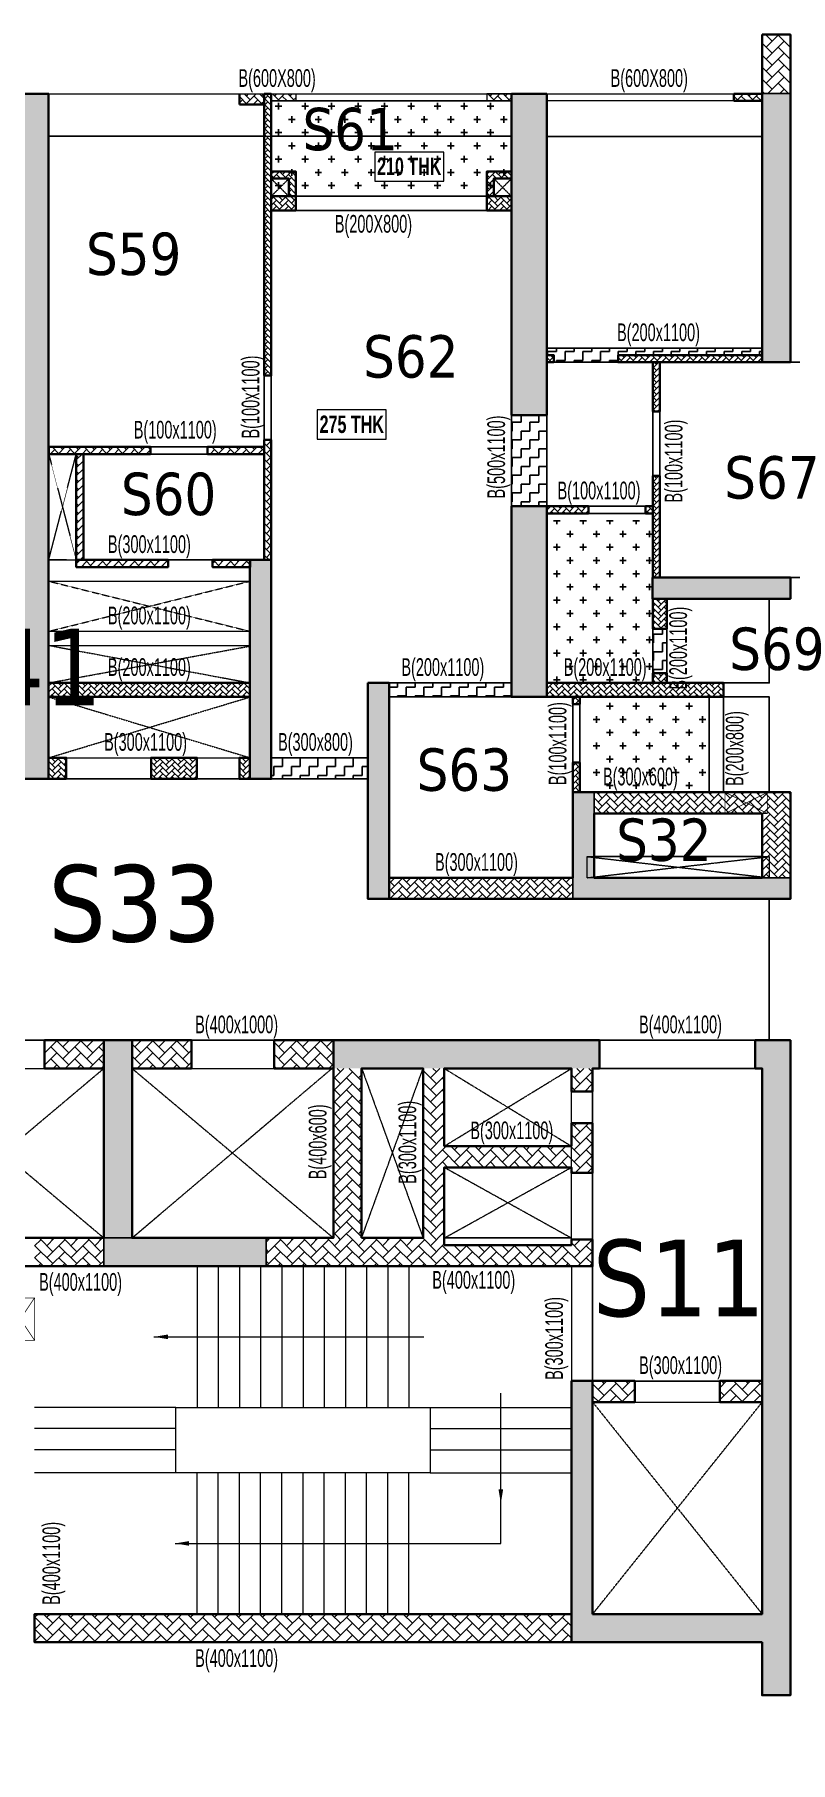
# Model space of a CAD drawing. Header units: millimetres. Extents: x 78 to 67056, y -44 to 25686.
# Drawn here: x 14939 to 25639, y 1220 to 25686 of the extents above; entities that cross this region are included whole.
import ezdxf

# ---------------------------------------------------------------- set-up
doc = ezdxf.new("R2010")
doc.units = ezdxf.units.MM
doc.linetypes.add('HIDDEN', pattern=[0.375, 0.25, -0.125])
for name, color, linetype, lineweight in [('A-ANNO-DIMS', 8, 'Continuous', 15), ('A-DETL-MISC', 35, 'Continuous', 15), ('A-FLOR-IDEN', 11, 'Continuous', 9), ('A-HIDD-ABVE', 8, 'HIDDEN', 20), ('S-BEAM', 7, 'Continuous', 18), ('S-BEAM-IDEN', 2, 'Continuous', 9), ('S-COL HATCH', 9, 'Continuous', 0), ('S-COLS', 5, 'Continuous', 35), ('S-WALL', 4, 'Continuous', 18)]:
    doc.layers.add(name, color=color, linetype=linetype, lineweight=lineweight)
for name, color, linetype in [('changes', 7, 'Continuous'), ('S-CUTOUT', 1, 'Continuous'), ('SUNK SLAB', 8, 'Continuous')]:
    doc.layers.add(name, color=color, linetype=linetype)
doc.styles.add('Dim.s & Anno.(Misc.)', font='ARIALN.TTF')
doc.styles.add('Swis721 LtCn BT', font='swisscl.ttf', dxfattribs={"width": 0.9, "height": 233.355162})
doc.styles.add('Swis721 LtCn BT_B', font='', dxfattribs={"width": 0.9, "height": 246.918336})
doc.styles.get('Swis721 LtCn BT_B').set_extended_font_data('Swis721 LtCn BT', bold=True)
doc.dimstyles.new('A-GFC-100', dxfattribs={"dimscale": 100, "dimtxt": 1.75, "dimasz": 1.5, "dimexe": 1.5, "dimexo": 0, "dimgap": 1, "dimtad": 1, "dimdsep": 46, "dimtxsty": 'Dim.s & Anno.(Misc.)', "dimblk": 'ARCHTICK', "dimcen": 0, "dimdle": 1.5, "dimclrd": 256, "dimclre": 8, "dimclrt": 6, "dimazin": 2, "dimtfac": 1, "dimtix": 1, "dimtmove": 2, "dimatfit": 3, "dimfxl": 1, "dimtolj": 1, "dimlwd": -1, "dimlwe": 9, "dimarcsym": 0})
pattern_1 = [(45, (-31795021.83, 20722934.52), (0, 113.13708499), [240, -80]), (135, (-31794965.26, 20722991.09), (9e-15, 113.13708499), [240, -80])]
pattern_2 = [(45, (-31090211.604, 20641732.886), (0, 84.85281374), [180, -60]), (135, (-31090169.18, 20641775.31), (7e-15, 84.85281374), [180, -60])]
pattern_3 = [(45, (-31083161.56, 20641832.9), (0, 84.85281374), [180, -60]), (135, (-31083119.13, 20641875.324), (7e-15, 84.85281374), [180, -60])]
pattern_4 = [(315, (21103954.563, 31375723.854), (84.85281374, -2e-14), [180, -60]), (45, (21103996.99, 31375681.43), (84.85281374, -2e-14), [180, -60])]
pattern_5 = [(45, (-31102401.53, 20629047.31), (0, 84.85281374), [180, -60]), (135, (-31102359.1, 20629089.737), (7e-15, 84.85281374), [180, -60])]
pattern_6 = [(315, (21103954.563, 31375723.836), (84.85281374, -2e-14), [180, -60]), (45, (21103996.99, 31375681.41), (84.85281374, -2e-14), [180, -60])]
pattern_7 = [(315, (-31090211.604, 20694843.886), (84.85281374, -1e-14), [180, -60]), (45, (-31090169.18, 20694801.46), (84.85281374, -2e-14), [180, -60])]
pattern_8 = [(45, (-31802317.5, 20729084.55), (0, 169.7056275), [360, -120]), (135, (-31802232.65, 20729169.4), (1e-14, 169.7056275), [360, -120])]
pattern_9 = [(45, (-31802317.5, 20729084.55), (0, 113.13708499), [240, -80]), (135, (-31802260.93, 20729141.12), (9e-15, 113.13708499), [240, -80])]
pattern_10 = [(45, (-15037.47, -17858.63), (0, 107.76307), [228.6, -76.2]), (135, (-14983.584, -17804.75), (7e-15, 107.76307), [228.6, -76.2])]
pattern_11 = [(45, (-15037.89, -17858.63), (0, 107.76307), [228.6, -76.2]), (135, (-14984.01, -17804.744), (7e-15, 107.76307), [228.6, -76.2])]
pattern_12 = [(45, (-31618808, 20746156.34), (0, 169.7056275), [360, -120]), (135, (-31618723.15, 20746241.2), (1e-14, 169.7056275), [360, -120])]
pattern_13 = [(0, (-31352091.21, 21118550.87), (187.5, 187.5), [93.75, -281.25]), (90, (-31352044.34, 21118504), (-187.5, 187.5), [93.75, -281.25])]

# ---------------------------------------------------------------- blocks, each defined once
blk = doc.blocks.new('A$Ca6b6972b')
at = {"layer": 'S-COL HATCH'}
h = blk.add_hatch(dxfattribs=at)
h.set_pattern_fill('AR-HBONE', color=256, scale=15)
h.set_pattern_definition(pattern_3)
edge = h.paths.add_edge_path()
edge.add_line((17829, 22526), (18179, 22526))
edge.add_line((18179, 22526), (18179, 22176))
edge.add_line((18179, 22176), (18079, 22176))
edge.add_line((18079, 22176), (18079, 22426))
edge.add_line((18079, 22426), (17829, 22426))
edge.add_line((17829, 22426), (17829, 22526))
h = blk.add_hatch(dxfattribs=at)
h.set_pattern_fill('AR-HBONE', color=256, scale=15)
h.set_pattern_definition(pattern_3)
edge = h.paths.add_edge_path()
edge.add_line((21229, 22526), (20879, 22526))
edge.add_line((20879, 22526), (20879, 22176))
edge.add_line((20879, 22176), (20979, 22176))
edge.add_line((20979, 22176), (20979, 22426))
edge.add_line((20979, 22426), (21229, 22426))
edge.add_line((21229, 22426), (21229, 22526))
h = blk.add_hatch(dxfattribs=at)
h.set_pattern_fill('AR-HBONE', color=256, scale=15)
h.set_pattern_definition(pattern_2)
edge = h.paths.add_edge_path()
edge.add_line((10779, 22426), (11129, 22426))
edge.add_line((11129, 22426), (11129, 22076))
edge.add_line((11129, 22076), (11029, 22076))
edge.add_line((11029, 22076), (11029, 22326))
edge.add_line((11029, 22326), (10779, 22326))
edge.add_line((10779, 22326), (10779, 22426))
h = blk.add_hatch(dxfattribs=at)
h.set_pattern_fill('AR-HBONE', color=256, scale=15)
h.set_pattern_definition(pattern_2)
edge = h.paths.add_edge_path()
edge.add_line((14179, 22426), (13829, 22426))
edge.add_line((13829, 22426), (13829, 22076))
edge.add_line((13829, 22076), (13929, 22076))
edge.add_line((13929, 22076), (13929, 22326))
edge.add_line((13929, 22326), (14179, 22326))
edge.add_line((14179, 22326), (14179, 22426))
h = blk.add_hatch(dxfattribs=at)
h.set_pattern_fill('AR-HBONE', color=256, scale=15)
h.set_pattern_definition([(45, (-31346340.994, 20824102.645), (0, 84.85281374), [180, -60]), (135, (-31346298.57, 20824145.07), (7e-15, 84.85281374), [180, -60])])
h.paths.add_polyline_path([(10779, 22076), (10779, 21876), (11129, 21876), (11129, 22076)])
h = blk.add_hatch(dxfattribs=at)
h.set_pattern_fill('AR-HBONE', color=256, scale=15)
h.set_pattern_definition([(45, (-31343291.04, 20824102.645), (0, 84.85281374), [180, -60]), (135, (-31343248.616, 20824145.07), (7e-15, 84.85281374), [180, -60])])
h.paths.add_polyline_path([(13829, 22076), (13829, 21876), (14179, 21876), (14179, 22076)])
h = blk.add_hatch(dxfattribs=at)
h.set_pattern_fill('AR-HBONE', color=256, scale=15)
h.set_pattern_definition([(45, (-31339290.95, 20824202.644), (0, 84.85281374), [180, -60]), (135, (-31339248.523, 20824245.07), (7e-15, 84.85281374), [180, -60])])
h.paths.add_polyline_path([(17829, 22176), (17829, 21976), (18179, 21976), (18179, 22176)])
h = blk.add_hatch(dxfattribs=at)
h.set_pattern_fill('AR-HBONE', color=256, scale=15)
h.set_pattern_definition([(45, (-31336241, 20824202.644), (0, 84.85281374), [180, -60]), (135, (-31336198.57, 20824245.07), (7e-15, 84.85281374), [180, -60])])
h.paths.add_polyline_path([(20879, 22176), (20879, 21976), (21229, 21976), (21229, 22176)])
h = blk.add_hatch(dxfattribs=at)
h.set_pattern_fill('AR-HBONE', color=256, scale=15)
h.set_pattern_definition(pattern_5)
edge = h.paths.add_edge_path()
edge.add_line((1989, 8976), (1639, 8976))
edge.add_line((1639, 8976), (1639, 9326))
edge.add_line((1639, 9326), (1739, 9326))
edge.add_line((1739, 9326), (1739, 9076))
edge.add_line((1739, 9076), (1989, 9076))
edge.add_line((1989, 9076), (1989, 8976))
h = blk.add_hatch(dxfattribs=at)
h.set_pattern_fill('AR-HBONE', color=256, scale=15, angle=-90)
h.set_pattern_definition(pattern_4)
h.paths.add_polyline_path([(1989, 8976), (2189, 8976), (2189, 9326), (1989, 9326)])
h = blk.add_hatch(dxfattribs=at)
h.set_pattern_fill('AR-HBONE', color=256, scale=15, angle=-90)
h.set_pattern_definition(pattern_6)
h.paths.add_polyline_path([(1989, 8976), (2189, 8976), (2189, 9326), (1989, 9326)])
h = blk.add_hatch(dxfattribs=at)
h.set_pattern_fill('AR-HBONE', color=256, scale=15)
h.set_pattern_definition(pattern_5)
edge = h.paths.add_edge_path()
edge.add_line((1989, 6376), (1639, 6376))
edge.add_line((1639, 6376), (1639, 6026))
edge.add_line((1639, 6026), (1739, 6026))
edge.add_line((1739, 6026), (1739, 6276))
edge.add_line((1739, 6276), (1989, 6276))
edge.add_line((1989, 6276), (1989, 6376))
h = blk.add_hatch(dxfattribs=at)
h.set_pattern_fill('AR-HBONE', color=256, scale=15, angle=-90)
h.set_pattern_definition(pattern_4)
h.paths.add_polyline_path([(1989, 6376), (2189, 6376), (2189, 6026), (1989, 6026)])
h = blk.add_hatch(dxfattribs=at)
h.set_pattern_fill('AR-HBONE', color=256, scale=15, angle=-90)
h.set_pattern_definition(pattern_6)
h.paths.add_polyline_path([(1989, 6026), (2189, 6026), (2189, 6376), (1989, 6376)])
h = blk.add_hatch(dxfattribs=at)
h.set_pattern_fill('AR-HBONE', color=256, scale=15, angle=-90)
h.set_pattern_definition([(315, (21106240.17, 31372203.845), (84.85281374, -2e-14), [180, -60]), (45, (21106282.595, 31372161.42), (84.85281374, -2e-14), [180, -60])])
h.paths.add_polyline_path([(4275, 5726), (4275, 5626), (4375, 5626), (4375, 5726)])
h = blk.add_hatch(dxfattribs=at)
h.set_pattern_fill('AR-HBONE', color=256, scale=15, angle=-90)
h.set_pattern_definition([(315, (21107940.21, 31376673.825), (84.85281374, -2e-14), [180, -60]), (45, (21107982.637, 31376631.4), (84.85281374, -2e-14), [180, -60])])
h.paths.add_polyline_path([(6175, 5726), (5875, 5726), (5875, 5626), (6175, 5626)])
h = blk.add_hatch(dxfattribs=at)
h.set_pattern_fill('AR-HBONE', color=256, scale=15, angle=-90)
h.set_pattern_definition([(315, (21106240.17, 31371193.857), (84.85281374, -2e-14), [180, -60]), (45, (21106282.595, 31371151.43), (84.85281374, -2e-14), [180, -60])])
h.paths.add_polyline_path([(4275, 4716), (4275, 2000), (4375, 2000), (4375, 4716)])
h = blk.add_hatch(dxfattribs=at)
h.set_pattern_fill('AR-HBONE', color=256, scale=15)
h.set_pattern_definition([(45, (-31362017.66, 21106363.37), (0, 84.85281374), [180, -60]), (135, (-31361975.23, 21106405.8), (7e-15, 84.85281374), [180, -60])])
h.paths.add_polyline_path([(4375, 4398), (4475, 4398), (4475, 4598), (4375, 4598)])
h = blk.add_hatch(dxfattribs=at)
h.set_pattern_fill('AR-HBONE', color=256, scale=15)
h.set_pattern_definition([(45, (-31361107.653, 21106363.37), (0, 84.85281374), [180, -60]), (135, (-31361065.227, 21106405.8), (7e-15, 84.85281374), [180, -60])])
h.paths.add_polyline_path([(5875, 4398), (5875, 4598), (5285, 4598), (5285, 4398)])
h = blk.add_hatch(dxfattribs=at)
h.set_pattern_fill('AR-HBONE', color=256, scale=15, angle=-90)
h.set_pattern_definition(pattern_7)
h.paths.add_polyline_path([(0, 2726), (200, 2726), (300, 2726), (300, 2626), (1675, 2626), (1675, 2466), (0, 2466)])
h = blk.add_hatch(dxfattribs=at)
h.set_pattern_fill('AR-HBONE', color=256, scale=15)
h.set_pattern_definition([(45, (-31100345.92, 20625022.12), (0, 84.85281374), [180, -60]), (135, (-31100303.495, 20625064.55), (7e-15, 84.85281374), [180, -60])])
h.paths.add_polyline_path([(4275, 2625), (3635, 2625), (3635, 2000), (3795, 2000), (3795, 2466), (4275, 2466)])
h = blk.add_hatch(dxfattribs=at)
h.set_pattern_fill('AR-HBONE', color=256, scale=15)
h.set_pattern_definition([(45, (-31362507.66, 21103765.56), (0, 84.85281374), [180, -60]), (135, (-31362465.23, 21103807.99), (7e-15, 84.85281374), [180, -60])])
h.paths.add_polyline_path([(4575, 1700), (4575, 2000), (3635, 2000), (3635, 1700)])
h = blk.add_hatch(dxfattribs=at)
h.set_pattern_fill('AR-HBONE', color=256, scale=15)
h.set_pattern_definition([(45, (-31361107.653, 21103765.56), (0, 84.85281374), [180, -60]), (135, (-31361065.227, 21103807.99), (7e-15, 84.85281374), [180, -60])])
h.paths.add_polyline_path([(5875, 1700), (5875, 2000), (5205, 2000), (5205, 1700)])
h = blk.add_hatch(dxfattribs=at)
h.set_pattern_fill('AR-HBONE', color=256, scale=15, angle=-90)
h.set_pattern_definition(pattern_7)
edge = h.paths.add_edge_path()
edge.add_line((1875, 1700), (1875, 200))
edge.add_line((1875, 200), (3545, 200))
edge.add_line((3545, 200), (3545, 0))
edge.add_line((3545, 0), (1675, 0))
edge.add_line((1675, 0), (1675, 1700))
edge.add_line((1675, 1700), (1875, 1700))
h = blk.add_hatch(dxfattribs=at)
h.set_pattern_fill('AR-HBONE', color=256, scale=15, angle=-90)
h.set_pattern_definition(pattern_7)
h.paths.add_polyline_path([(4275, 200), (4175, 200), (4175, 0), (4475, 0), (4475, 1700), (4275, 1700)])
h = blk.add_hatch(dxfattribs=at)
h.set_pattern_fill('AR-HBONE', color=256, scale=15, angle=-90)
h.set_pattern_definition([(315, (21107940.21, 31371048.637), (84.85281374, -2e-14), [180, -60]), (45, (21107982.637, 31371006.21), (84.85281374, -2e-14), [180, -60])])
h.paths.add_polyline_path([(5875, 0), (6175, 0), (6175, 1700), (5875, 1700)])
at = {"layer": 'S-COLS'}
for points in [[(17829, 22526), (18179, 22526), (18179, 22176), (18079, 22176), (18079, 22426), (17829, 22426), (17829, 22526)], [(21229, 22526), (20879, 22526), (20879, 22176), (20979, 22176), (20979, 22426), (21229, 22426), (21229, 22526)], [(10779, 22426), (11129, 22426), (11129, 22076), (11029, 22076), (11029, 22326), (10779, 22326), (10779, 22426)], [(14179, 22426), (13829, 22426), (13829, 22076), (13929, 22076), (13929, 22326), (14179, 22326), (14179, 22426)], [(1875, 1700), (1875, 200), (3545, 200), (3545, 0), (1675, 0), (1675, 1700), (1875, 1700)]]:
    blk.add_lwpolyline(points, dxfattribs=at)
at = {"layer": 'S-COLS', "elevation": 0}
for points in [[(10779, 22076), (11129, 22076), (11129, 21876), (10779, 21876)], [(13829, 22076), (14179, 22076), (14179, 21876), (13829, 21876)], [(2189, 9326), (2189, 8976), (1989, 8976), (1989, 9326)], [(2189, 6026), (2189, 6376), (1989, 6376), (1989, 6026)], [(4375, 5726), (4375, 5626), (4275, 5626), (4275, 5726)], [(6175, 5626), (6175, 5726), (5875, 5726), (5875, 5626)], [(4375, 4716), (4375, 2000), (4275, 2000), (4275, 4716)], [(4375, 4598), (4475, 4598), (4475, 4398), (4375, 4398)], [(5285, 4598), (5875, 4598), (5875, 4398), (5285, 4398)], [(0, 2726), (200, 2726), (300, 2726), (300, 2626), (1675, 2626), (1675, 2466), (0, 2466)], [(3635, 2000), (4575, 2000), (4575, 1700), (3635, 1700)], [(5205, 2000), (5875, 2000), (5875, 1700), (5205, 1700)], [(4275, 200), (4175, 200), (4175, 0), (4475, 0), (4475, 1700), (4275, 1700)], [(6175, 0), (6175, 1700), (5875, 1700), (5875, 0)]]:
    blk.add_lwpolyline(points, close=True, dxfattribs=at)
at = {"layer": 'S-COLS'}
for points in [[(17829, 22176), (18179, 22176), (18179, 21976), (17829, 21976)], [(20879, 22176), (21229, 22176), (21229, 21976), (20879, 21976)]]:
    blk.add_lwpolyline(points, close=True, dxfattribs=at)
at = {"layer": 'S-COLS', "elevation": 0}
for points in [[(1989, 8976), (1639, 8976), (1639, 9326), (1739, 9326), (1739, 9076), (1989, 9076), (1989, 8976)], [(1989, 6376), (1639, 6376), (1639, 6026), (1739, 6026), (1739, 6276), (1989, 6276), (1989, 6376)], [(4275, 2625), (3635, 2625), (3635, 2000), (3795, 2000), (3795, 2466), (4275, 2466), (4275, 2625)]]:
    blk.add_lwpolyline(points, dxfattribs=at)
blk = doc.blocks.new('A$C9134d95b')
at = {"layer": 'S-COL HATCH'}
h = blk.add_hatch(dxfattribs=at)
h.set_pattern_fill('AR-HBONE', color=256, scale=15)
h.set_pattern_definition([(45, (-31354688.235, 21105015.145), (0, 84.85281374), [180, -60]), (135, (-31354645.81, 21105057.57), (7e-15, 84.85281374), [180, -60])])
h.paths.add_polyline_path([(15600, 10050), (15500, 10050), (15500, 6060), (15600, 6060)])
h = blk.add_hatch(dxfattribs=at)
h.set_pattern_fill('AR-HBONE', color=256, scale=15)
h.set_pattern_definition([(45, (-31349887.82, 21106315.34), (0, 84.85281374), [180, -60]), (135, (-31349845.396, 21106357.77), (7e-15, 84.85281374), [180, -60])])
h.paths.add_polyline_path([(19600, 6250), (19600, 6350), (19500, 6350), (19500, 6250)])
h = blk.add_hatch(dxfattribs=at)
h.set_pattern_fill('AR-HBONE', color=256, scale=15)
h.set_pattern_definition([(45, (-31355720.326, 20722934.52), (0, 84.85281374), [180, -60]), (135, (-31355677.9, 20722976.945), (7e-15, 84.85281374), [180, -60])])
h.paths.add_polyline_path([(20090, 4210), (19500, 4210), (19500, 4110), (20090, 4110)])
h.paths.add_polyline_path([(21100, 4640), (21000, 4640), (21000, 3200), (21100, 3200)])
h.paths.add_polyline_path([(21000, 4210), (20900, 4210), (20900, 4110), (21000, 4110)])
h.paths.add_polyline_path([(21100, 6250), (21000, 6250), (21000, 5550), (21100, 5550)])
h = blk.add_hatch(dxfattribs=at)
h.set_pattern_fill('AR-HBONE', color=256, scale=15)
h.set_pattern_definition([(45, (-31348877.827, 21106315.34), (0, 84.85281374), [180, -60]), (135, (-31348835.4, 21106357.77), (7e-15, 84.85281374), [180, -60])])
h.paths.add_polyline_path([(22550, 6250), (22550, 6350), (20510, 6350), (20510, 6250)])
h = blk.add_hatch(dxfattribs=at)
h.set_pattern_fill('AR-HBONE', color=256, scale=20)
h.set_pattern_definition(pattern_1)
h.paths.add_polyline_path([(15600, 5150), (15500, 5150), (15500, 3450), (15600, 3450)])
h = blk.add_hatch(dxfattribs=at)
h.set_pattern_fill('AR-HBONE', color=256, scale=20)
h.set_pattern_definition(pattern_1)
h.paths.add_polyline_path([(12450, 5050), (12450, 4950), (13890, 4950), (13890, 5050)])
h = blk.add_hatch(dxfattribs=at)
h.set_pattern_fill('AR-HBONE', color=256, scale=20)
h.set_pattern_definition(pattern_1)
h.paths.add_polyline_path([(12840, 3450), (12940, 3450), (12940, 4950), (12840, 4950)])
h = blk.add_hatch(dxfattribs=at)
h.set_pattern_fill('AR-HBONE', color=256, scale=20)
h.set_pattern_definition(pattern_1)
h.paths.add_polyline_path([(15500, 5050), (14700, 5050), (14700, 4950), (15500, 4950)])
h = blk.add_hatch(dxfattribs=at)
h.set_pattern_fill('AR-HBONE', color=256, scale=20)
h.set_pattern_definition(pattern_1)
h.paths.add_polyline_path([(12840, 3450), (12840, 3350), (14140, 3350), (14140, 3450)])
h = blk.add_hatch(dxfattribs=at)
h.set_pattern_fill('AR-HBONE', color=256, scale=20)
h.set_pattern_definition(pattern_1)
h.paths.add_polyline_path([(15300, 3450), (14770, 3450), (14770, 3350), (15300, 3350)])
h = blk.add_hatch(dxfattribs=at)
h.set_pattern_fill('AR-HBONE', color=256, scale=15)
h.set_pattern_definition([(45, (-31092440.94, 20628157.467), (0, 84.85281374), [180, -60]), (135, (-31092398.51, 20628199.893), (7e-15, 84.85281374), [180, -60])])
h.paths.add_polyline_path([(21000, 1710), (21200, 1710), (21200, 1845), (21000, 1845)])
h.paths.add_polyline_path([(21000, 2475), (21200, 2475), (21200, 2900), (21000, 2900)])
h = blk.add_hatch(dxfattribs=at)
h.set_pattern_fill('AR-HBONE', color=256, scale=15)
h.set_pattern_definition([(45, (-31350990.33, 20943799.52), (0, 84.85281374), [180, -60]), (135, (-31350947.905, 20943841.946), (7e-15, 84.85281374), [180, -60])])
h.paths.add_polyline_path([(19500, 1710), (19500, 1510), (22000, 1510), (22000, 1710)])
h = blk.add_hatch(dxfattribs=at)
h.set_pattern_fill('AR-HBONE', color=256, scale=15)
h.set_pattern_definition([(45, (-31355720.34, 20769172.47), (0, 84.85281374), [180, -60]), (135, (-31355677.91, 20769214.9), (7e-15, 84.85281374), [180, -60])])
h.paths.add_polyline_path([(19970, 580), (19870, 580), (19870, 160), (19970, 160)])
h.paths.add_polyline_path([(19970, 1510), (19870, 1510), (19870, 1410), (19970, 1410)])
at = {"layer": 'S-COLS', "elevation": 0}
for points in [[(15500, 10050), (15600, 10050), (15600, 6060), (15500, 6060)], [(19500, 6350), (19600, 6350), (19600, 6250), (19500, 6250)], [(20510, 6350), (22550, 6350), (22550, 6250), (20510, 6250)], [(21000, 5550), (21100, 5550), (21100, 6250), (21000, 6250)], [(15500, 5150), (15600, 5150), (15600, 3450), (15500, 3450)], [(12450, 5050), (13890, 5050), (13890, 4950), (12450, 4950)], [(14700, 5050), (15500, 5050), (15500, 4950), (14700, 4950)], [(21000, 4640), (21100, 4640), (21100, 3200), (21000, 3200)], [(19500, 4110), (20090, 4110), (20090, 4210), (19500, 4210)], [(20900, 4110), (21000, 4110), (21000, 4210), (20900, 4210)], [(15300, 3350), (14770, 3350), (14770, 3450), (15300, 3450)], [(21000, 2475), (21200, 2475), (21200, 2900), (21000, 2900)], [(21000, 1710), (21200, 1710), (21200, 1845), (21000, 1845)], [(22000, 1510), (19500, 1510), (19500, 1710), (22000, 1710)], [(19870, 1410), (19970, 1410), (19970, 1510), (19870, 1510)], [(19870, 160), (19970, 160), (19970, 580), (19870, 580)]]:
    blk.add_lwpolyline(points, close=True, dxfattribs=at)
at = {"layer": 'S-COLS', "color": 5, "elevation": 0}
for points in [[(12840, 3450), (12940, 3450), (12940, 4950), (12840, 4950)], [(14140, 3450), (12840, 3450), (12840, 3350), (14140, 3350)]]:
    blk.add_lwpolyline(points, close=True, dxfattribs=at)
at = {"layer": 'changes'}
blk.add_blockref('A$Ca6b6972b', (-2229, -13576, 0), dxfattribs=at)
blk = doc.blocks.new('A$Cbe320e20')
at = {"layer": 'S-COL HATCH'}
h = blk.add_hatch(dxfattribs=at)
h.set_pattern_fill('AR-HBONE', color=256, scale=30)
h.set_pattern_definition(pattern_8)
h.paths.add_polyline_path([(15654, 17040), (15254, 17040), (15254, 16206), (15254, 16206), (15654, 16206)])
at = {"layer": 'S-COL HATCH', "transparency": 33554687}
h = blk.add_hatch(color=256, dxfattribs=at)
h.dxf.hatch_style = 1
h.paths.add_polyline_path([(4654, 6500), (5154, 6500), (5154, 16200), (4654, 16200)])
h = blk.add_hatch(color=256, dxfattribs=at)
h.dxf.hatch_style = 1
h.paths.add_polyline_path([(11704, 11650), (12204, 11650), (12204, 16200), (11704, 16200)])
h = blk.add_hatch(color=256, dxfattribs=at)
h.dxf.hatch_style = 1
h.paths.add_polyline_path([(15254, 16206), (15654, 16206), (15654, 12400), (15254, 12400)])
h = blk.add_hatch(color=256, dxfattribs=at)
h.dxf.hatch_style = 1
h.paths.add_polyline_path([(12204, 10360), (11704, 10360), (11704, 7660), (12204, 7660)])
h = blk.add_hatch(color=256, dxfattribs=at)
h.dxf.hatch_style = 1
h.paths.add_polyline_path([(8304, 6500), (8304, 9600), (8004, 9600), (8004, 6500)])
h = blk.add_hatch(color=256, dxfattribs=at)
h.dxf.hatch_style = 1
h.paths.add_polyline_path([(15654, 9350), (13704, 9350), (13704, 9050), (15654, 9050)])
at = {"layer": 'S-COL HATCH'}
h = blk.add_hatch(dxfattribs=at)
h.set_pattern_fill('AR-HBONE', color=256, scale=15)
h.set_pattern_definition([(45, (-31365336.03, 20949949.553), (0, 84.85281374), [180, -60]), (135, (-31365293.6, 20949991.98), (7e-15, 84.85281374), [180, -60])])
h.paths.add_polyline_path([(5154, 7860), (5154, 7660), (8004, 7660), (8004, 7860)])
at = {"layer": 'S-COL HATCH', "transparency": 33554687}
h = blk.add_hatch(color=256, dxfattribs=at)
h.dxf.hatch_style = 1
h.paths.add_polyline_path([(9974, 7860), (9674, 7860), (9674, 4800), (9974, 4800), (9974, 5100)])
at = {"layer": 'S-COL HATCH'}
h = blk.add_hatch(dxfattribs=at)
h.set_pattern_fill('AR-HBONE', color=256, scale=15)
h.set_pattern_definition([(45, (-31367286.02, 20948789.55), (0, 84.85281374), [180, -60]), (135, (-31367243.596, 20948831.98), (7e-15, 84.85281374), [180, -60])])
h.paths.add_polyline_path([(5154, 6800), (5154, 6500), (5404, 6500), (5404, 6800)])
h = blk.add_hatch(dxfattribs=at)
h.set_pattern_fill('AR-HBONE', color=256, scale=15)
h.set_pattern_definition([(45, (-31365336.03, 20948789.553), (0, 84.85281374), [180, -60]), (135, (-31365293.6, 20948831.98), (7e-15, 84.85281374), [180, -60])])
h.paths.add_polyline_path([(6604, 6800), (6604, 6500), (7254, 6500), (7254, 6800)])
h = blk.add_hatch(dxfattribs=at)
h.set_pattern_fill('AR-HBONE', color=256, scale=15)
h.set_pattern_definition([(45, (-31364586.025, 20948789.55), (0, 84.85281374), [180, -60]), (135, (-31364543.6, 20948831.98), (7e-15, 84.85281374), [180, -60])])
h.paths.add_polyline_path([(7854, 6800), (7854, 6500), (8004, 6500), (8004, 6800)])
at = {"layer": 'S-COL HATCH', "transparency": 33554687}
h = blk.add_hatch(color=256, dxfattribs=at)
h.dxf.hatch_style = 1
h.paths.add_polyline_path([(12574, 6310), (12874, 6310), (12874, 5100), (15654, 5100), (15654, 4800), (12574, 4800)])
at = {"layer": 'S-COL HATCH'}
h = blk.add_hatch(dxfattribs=at)
h.set_pattern_fill('AR-HBONE', color=256, scale=20)
h.set_pattern_definition(pattern_9)
h.paths.add_polyline_path([(15254, 6010), (15254, 5100), (15254, 5100), (15254, 5100), (15654, 5100), (15654, 6310), (12874, 6310), (12874, 6010), (12874, 6010)])
h = blk.add_hatch(dxfattribs=at)
h.set_pattern_fill('AR-HBONE', color=256, scale=20)
h.set_pattern_definition(pattern_9)
h.paths.add_polyline_path([(12574, 5100), (9974, 5100), (9974, 4800), (12574, 4800)])
h = blk.add_hatch(dxfattribs=at)
h.set_pattern_fill('AR-HBONE', color=256, scale=30)
h.set_pattern_definition(pattern_12)
h.paths.add_polyline_path([(5935, 2400), (5935, 2800), (5095, 2800), (5095, 2400)])
at = {"layer": 'S-COL HATCH', "transparency": 33554687}
h = blk.add_hatch(color=256, dxfattribs=at)
h.dxf.hatch_style = 1
h.paths.add_polyline_path([(5934, 2800), (6334, 2800), (6334, 0), (5934, 0)])
at = {"layer": 'S-COL HATCH'}
h = blk.add_hatch(dxfattribs=at)
h.set_pattern_fill('AR-HBONE', color=256, scale=30)
h.set_pattern_definition(pattern_12)
h.paths.add_polyline_path([(7175, 2400), (7175, 2800), (6335, 2800), (6335, 2400)])
h = blk.add_hatch(dxfattribs=at)
h.set_pattern_fill('AR-HBONE', color=256, scale=30)
h.set_pattern_definition(pattern_12)
h.paths.add_polyline_path([(9185, 2400), (9185, 2800), (8345, 2800), (8345, 2400), (8675, 2400)])
at = {"layer": 'S-COL HATCH', "transparency": 33554687}
h = blk.add_hatch(color=256, dxfattribs=at)
h.dxf.hatch_style = 1
h.paths.add_polyline_path([(9184, 2800), (12954, 2800), (12954, 2400), (9184, 2400)])
h = blk.add_hatch(color=256, dxfattribs=at)
h.dxf.hatch_style = 1
h.paths.add_polyline_path([(12854, -2025), (12554, -2025), (12554, -5325), (12554, -5725), (15254, -5725), (15254, -6475), (15654, -6475), (15654, -5325), (15654, -5325), (15654, 2800), (15154, 2800), (15154, 2400), (15254, 2400), (15254, -5325), (15254, -5325), (12854, -5325), (12854, -5325)])
at = {"layer": 'S-COL HATCH'}
h = blk.add_hatch(dxfattribs=at)
h.set_pattern_fill('AR-HBONE', color=256, scale=30)
h.set_pattern_definition(pattern_8)
h.paths.add_polyline_path([(10454, 2400), (10754, 2400), (10754, 1300), (12554, 1300), (12554, 1625), (12854, 1625), (12854, 922), (12554, 922), (12554, 1000), (10754, 1000), (10754, -100), (12554, -100), (12554, -23), (12854, -23), (12854, -400), (8234, -400), (8234, 0), (10454, 0)])
h = blk.add_hatch(dxfattribs=at)
h.set_pattern_fill('AR-HBONE', color=256, scale=30)
h.set_pattern_definition(pattern_8)
h.paths.add_polyline_path([(9184, 0), (9584, 0), (9584, 2400), (9184, 2400)])
h = blk.add_hatch(dxfattribs=at)
h.set_pattern_fill('AR-HBONE', color=256, scale=30)
h.set_pattern_definition(pattern_8)
h.paths.add_polyline_path([(12554, 2400), (12854, 2400), (12854, 2075), (12554, 2075)])
h = blk.add_hatch(dxfattribs=at)
h.set_pattern_fill('AR-HBONE', color=256, scale=30)
h.set_pattern_definition(pattern_8)
h.paths.add_polyline_path([(5934, 0), (4954, 0), (4954, -400), (5934, -400)])
at = {"layer": 'S-COL HATCH', "transparency": 33554687}
h = blk.add_hatch(color=256, dxfattribs=at)
h.dxf.hatch_style = 1
h.paths.add_polyline_path([(5934, 0), (8234, 0), (8234, -400), (5934, -400)])
at = {"layer": 'S-COL HATCH'}
h = blk.add_hatch(dxfattribs=at)
h.set_pattern_fill('AR-HBONE', color=256, scale=30)
h.set_pattern_definition([(45, (-31802317.5, 20677155.55), (0, 169.7056275), [360, -120]), (135, (-31802232.65, 20677240.4), (1e-14, 169.7056275), [360, -120])])
h.paths.add_polyline_path([(13454, -2025), (12854, -2025), (12854, -2325), (13454, -2325)])
h.paths.add_polyline_path([(15254, -2025), (14654, -2025), (14654, -2325), (15254, -2325)])
h = blk.add_hatch(dxfattribs=at)
h.set_pattern_fill('AR-HBONE', color=256, scale=30)
h.set_pattern_definition(pattern_8)
h.paths.add_polyline_path([(4954, -5325), (12554, -5325), (12554, -5725), (4954, -5725)])
at = {"layer": 'S-WALL'}
h = blk.add_hatch(dxfattribs=at)
h.set_pattern_fill('FP_1', color=1, style=0, pattern_type=2)
h.set_pattern_definition(pattern_11)
h.paths.add_polyline_path([(8205, 16050), (8205, 16200), (7855, 16200), (7855, 16050)])
h = blk.add_hatch(dxfattribs=at)
h.set_pattern_fill('FP_1', color=1, style=0, pattern_type=2)
h.set_pattern_definition(pattern_11)
h.paths.add_polyline_path([(8205, 16050), (8205, 16200), (7855, 16200), (7855, 16050)])
h = blk.add_hatch(dxfattribs=at)
h.set_pattern_fill('FP_1', color=1, style=0, pattern_type=2)
h.set_pattern_definition([(45, (-18086.774, -17858.63), (0, 107.76307), [228.6, -76.2]), (135, (-18032.89, -17804.745), (7e-15, 107.76307), [228.6, -76.2])])
h.paths.add_polyline_path([(8656, 16100), (8656, 16200), (8306, 16200), (8306, 16100)])
h = blk.add_hatch(dxfattribs=at)
h.set_pattern_fill('FP_1', color=1, style=0, pattern_type=2)
h.set_pattern_definition(pattern_10)
h.paths.add_polyline_path([(11705, 16100), (11705, 16200), (11355, 16200), (11355, 16100)])
h = blk.add_hatch(dxfattribs=at)
h.set_pattern_fill('FP_1', color=1, style=0, pattern_type=2)
h.set_pattern_definition(pattern_10)
h.paths.add_polyline_path([(11705, 16100), (11705, 16200), (11355, 16200), (11355, 16100)])
h = blk.add_hatch(dxfattribs=at)
h.set_pattern_fill('FP_1', color=1, style=0, pattern_type=2)
h.set_pattern_definition(pattern_10)
h.paths.add_polyline_path([(15255, 16100), (15255, 16200), (14855, 16200), (14855, 16100)])
h = blk.add_hatch(dxfattribs=at)
h.set_pattern_fill('FP_1', color=1, style=0, pattern_type=2)
h.set_pattern_definition(pattern_10)
h.paths.add_polyline_path([(15255, 16100), (15255, 16200), (14855, 16200), (14855, 16100)])
at = {"layer": 'changes'}
for p, q in [((15254, 16206), (15654, 16206)), ((15654, 5100), (15654, 4800))]:
    blk.add_line(p, q, dxfattribs=at)
for points in [[(12574, 6310), (12874, 6310), (12874, 5100), (15654, 5100), (15654, 4800), (12574, 4800)], [(5934, 0), (8234, 0), (8234, -400), (5934, -400)]]:
    blk.add_lwpolyline(points, close=True, dxfattribs=at)
at = {"layer": 'S-COL HATCH'}
blk.add_line((12874, 6010), (12874, 6310), dxfattribs=at)
at = {"layer": 'S-COLS'}
for p, q in [((9974, 5100), (9974, 4800)), ((5095, 2800), (5095, 2400)), ((5095, 2800), (7175, 2800)), ((7175, 2400), (7175, 2800)), ((8345, 2800), (8345, 2400)), ((8345, 2800), (9184, 2800)), ((5095, 2400), (5934, 2400)), ((6334, 2400), (7175, 2400)), ((8345, 2400), (9184, 2400)), ((12554, -2025), (12554, -5325)), ((12854, -2025), (12854, -5325)), ((12554, -5325), (12554, -5725))]:
    blk.add_line(p, q, dxfattribs=at)
for points in [[(15254, 17040), (15654, 17040), (15654, 12400), (15254, 12400)], [(11704, 11650), (12204, 11650), (12204, 16200), (11704, 16200)], [(11704, 10360), (11704, 7660), (12204, 7660), (12204, 10360)], [(15654, 9350), (13704, 9350), (13704, 9050), (15654, 9050)], [(9674, 7860), (9674, 4800), (15654, 4800), (15654, 6310), (12574, 6310), (12574, 5100), (9974, 5100), (9974, 7860), (9674, 7860)], [(15254, 6010), (12874, 6010), (12874, 5100), (15254, 5100)], [(9584, 0), (10454, 0), (10454, 2400), (9584, 2400)]]:
    blk.add_lwpolyline(points, close=True, dxfattribs=at)
at = {"layer": 'S-COLS', "elevation": 0}
for points in [[(4654, 6500), (5154, 6500), (5154, 16200), (4654, 16200)], [(8004, 9600), (8304, 9600), (8304, 6500), (8004, 6500)], [(8004, 7660), (5154, 7660), (5154, 7860), (8004, 7860)], [(5404, 6500), (5154, 6500), (5154, 6800), (5404, 6800)], [(7254, 6500), (6604, 6500), (6604, 6800), (7254, 6800)], [(8004, 6500), (7854, 6500), (7854, 6800), (8004, 6800)]]:
    blk.add_lwpolyline(points, close=True, dxfattribs=at)
at = {"layer": 'S-COLS'}
for points in [[(9184, 2800), (12954, 2800), (12954, 2400), (12854, 2400), (12854, 2075), (12554, 2075), (12554, 2400), (11654, 2400), (10754, 2400), (10754, 1300), (12554, 1300), (12554, 1625), (12854, 1625), (12854, 922), (12554, 922), (12554, 1000), (10754, 1000), (10754, -100), (11654, -100), (12554, -100), (12554, -23), (12854, -23), (12854, -400), (10754, -400), (10754, -400), (-400, -400)], [(3084, 2800), (3084, 0), (5934, 0), (5934, 2800)], [(5934, 2800), (6334, 2800)], [(6334, 2800), (6334, 0), (9184, 0), (9184, 2800)], [(15654, -5325), (15654, 2800), (15154, 2800), (15154, 2400), (15254, 2400), (15254, -5325), (12854, -5325)], [(12854, -2325), (13454, -2325), (13454, -2025), (12554, -2025)], [(15254, -2325), (14654, -2325), (14654, -2025), (15254, -2025)], [(12554, -5325), (4954, -5325), (4954, -5725), (15254, -5725)], [(15254, -5725), (15254, -6475), (15654, -6475), (15654, -5325)]]:
    blk.add_lwpolyline(points, dxfattribs=at)
at = {"layer": 'S-CUTOUT', "const_width": 10}
blk.add_lwpolyline([(14729, 6310), (15329, 6310), (15329, 6010), (14729, 6010)], close=True, dxfattribs=at)
for points in [[(14729, 6310), (15329, 6010)], [(15329, 6310), (14729, 6010)]]:
    blk.add_lwpolyline(points, dxfattribs=at)
at = {"layer": 'S-CUTOUT', "const_width": 10, "elevation": 0}
blk.add_lwpolyline([(4954, -849), (4954, -1449), (4554, -1449), (4554, -849)], close=True, dxfattribs=at)
for points in [[(4954, -849), (4554, -1449)], [(4954, -1449), (4554, -849)]]:
    blk.add_lwpolyline(points, dxfattribs=at)
at = {"layer": 'S-WALL', "lineweight": 35}
for p, q in [((5155, 16200), (4305, 16200)), ((7855, 16200), (7855, 16050)), ((15255, 16200), (14855, 16200)), ((14855, 16200), (14855, 16100)), ((7855, 16050), (8205, 16050)), ((14855, 16100), (15255, 16100))]:
    blk.add_line(p, q, dxfattribs=at)
at = {"layer": 'S-WALL', "color": 7}
for p, q in [((8304, 16200), (11355, 16200)), ((8655, 16200), (8655, 16100)), ((11355, 16200), (11355, 16100)), ((12205, 16200), (11355, 16200)), ((12205, 16200), (14855, 16200)), ((11704, 16100), (8304, 16100)), ((14855, 16100), (12205, 16100))]:
    blk.add_line(p, q, dxfattribs=at)
blk = doc.blocks.new('_ARCHTICK')
at = {"color": 0, "linetype": 'ByBlock', "const_width": 0.15}
blk.add_lwpolyline([(-0.5, -0.5), (0.5, 0.5)], dxfattribs=at)
blk = doc.blocks.new('A$C3b502a7a')
at = {"layer": 'SUNK SLAB'}
h = blk.add_hatch(dxfattribs=at)
h.set_pattern_fill('CROSS', color=8, scale=750, style=0)
h.set_pattern_definition([(0, (-31352091.21, 21118984.18), (187.5, 187.5), [93.75, -281.25]), (90, (-31352044.34, 21118937.3), (-187.5, 187.5), [93.75, -281.25])])
h.paths.add_polyline_path([(21597, 22569), (21597, 23919), (18197, 23919), (18197, 22569)])
h = blk.add_hatch(dxfattribs=at)
h.set_pattern_fill('ZIGZAG', color=8, scale=1000, style=0)
h.set_pattern_definition([(0, (-31792424.81, 20732320.44), (125, 125), [125, -125]), (90, (-31792299.81, 20732320.44), (-125, 125), [125, -125])])
h.paths.add_polyline_path([(19567, 14619), (18197, 14619), (18197, 14319), (19567, 14319)])
h.paths.add_polyline_path([(21597, 15679), (19867, 15679), (19867, 15679), (19867, 15479), (21597, 15479)])
h.paths.add_polyline_path([(22097, 19469), (21597, 19469), (21597, 18179), (22097, 18179)])
h.paths.add_polyline_path([(25147, 20419), (22097, 20419), (22097, 20319), (22197, 20319), (22197, 20219), (23107, 20219), (23107, 20319), (25147, 20319)])
h.paths.add_polyline_path([(23797, 16444), (23597, 16444), (23597, 15814), (23797, 15814)])
h = blk.add_hatch(dxfattribs=at)
h.set_pattern_fill('CROSS', color=8, scale=750, style=0)
h.set_pattern_definition(pattern_13)
h.paths.add_polyline_path([(22097, 15679), (23597, 15679), (23597, 16769), (23597, 17169), (23597, 17979), (22097, 17979)])
h = blk.add_hatch(dxfattribs=at)
h.set_pattern_fill('CROSS', color=8, scale=750, style=0)
h.set_pattern_definition(pattern_13)
h.paths.add_polyline_path([(22667, 15479), (22667, 14129), (24397, 14129), (24397, 15479)])
at = {"layer": 'A-ANNO-DIMS', "ltscale": 500, "elevation": 0}
blk.add_lwpolyline([(20657, 3494), (21447, 3494), (21447, 4059)], dxfattribs=at)
at = {"layer": 'A-DETL-MISC'}
for p, q in [((17147, 7419), (17147, 5419)), ((17447, 7419), (17447, 5419)), ((17747, 7419), (17747, 5419)), ((18047, 7419), (18047, 5419)), ((18347, 7419), (18347, 5419)), ((18647, 7419), (18647, 5419)), ((18947, 7419), (18947, 5419)), ((19247, 7419), (19247, 5419)), ((19547, 7419), (19547, 5419)), ((19847, 7419), (19847, 5419)), ((20147, 7419), (20147, 5419)), ((17147, 2494), (17147, 4494)), ((17447, 2494), (17447, 4494)), ((17747, 2494), (17747, 4494)), ((18047, 2494), (18047, 4494)), ((18347, 2494), (18347, 4494)), ((18647, 2494), (18647, 4494)), ((18947, 2494), (18947, 4494)), ((19247, 2494), (19247, 4494)), ((19547, 2494), (19547, 4494)), ((19847, 2494), (19847, 4494)), ((20147, 2494), (20147, 4494))]:
    blk.add_line(p, q, dxfattribs=at)
at = {"layer": 'A-DETL-MISC', "elevation": 0}
for points in [[(16847, 5419), (14847, 5419)], [(20447, 5419), (22447, 5419)], [(16847, 5119), (14847, 5119)], [(20447, 5119), (22447, 5119)], [(16847, 4819), (14847, 4819)], [(20447, 4819), (22447, 4819)], [(16847, 4494), (14847, 4494)], [(20447, 4494), (22447, 4494)]]:
    blk.add_lwpolyline(points, dxfattribs=at)
blk.add_lwpolyline([(20447, 5419), (20447, 4494), (16847, 4494), (16847, 5419)], close=True, dxfattribs=at)
at = {"layer": 'A-FLOR-IDEN', "color": 8, "elevation": 0, "flags": 128}
for points in [[(19662, 23194), (19662, 22782), (20639, 22782), (20639, 23194)], [(18849, 19543), (18849, 19131), (19826, 19131), (19826, 19543)]]:
    blk.add_lwpolyline(points, close=True, dxfattribs=at)
at = {"layer": 'A-HIDD-ABVE', "linetype": 'HIDDEN'}
for p, q in [((18447, 22819), (18197, 22569)), ((18197, 22819), (18447, 22569)), ((21597, 22819), (21347, 22569)), ((21347, 22819), (21597, 22569)), ((15047, 18919, 0), (15437, 17419)), ((15047, 17419, 0), (15437, 18919, 0)), ((15047, 17119, 0), (17897, 16409)), ((15047, 16409, 0), (17897, 17119)), ((15047, 16209, 0), (17897, 15679, 0)), ((15047, 15679, 0), (17897, 16200, 0)), ((15047, 15479, 0), (17897, 14619, 0)), ((15047, 14619, 0), (17897, 15479)), ((22667, 13219), (25247, 12919)), ((22667, 12919), (25247, 13219)), ((12977, 10219), (15827, 7819)), ((12977, 7819), (15827, 10219)), ((16227, 10219), (19077, 7819)), ((16227, 7819), (19057, 10219)), ((19477, 10219), (20347, 7819)), ((19477, 7819), (20347, 10219)), ((20647, 10219), (22447, 9119)), ((20647, 9119), (22447, 10219)), ((20647, 8819), (22447, 7819)), ((20647, 7819), (22447, 8819)), ((22747, 5494), (25147, 2494)), ((22747, 2494), (25147, 5494))]:
    blk.add_line(p, q, dxfattribs=at)
at = {"layer": 'changes'}
for p, q in [((18547, 22369), (21247, 22369)), ((20347, 7819), (20347, 7819)), ((20647, 7819), (22447, 7819))]:
    blk.add_line(p, q, dxfattribs=at)
at = {"layer": 'S-BEAM'}
for p, q in [((15047, 24019, 0), (21597, 24019, 0)), ((22097, 24019), (25147, 24025)), ((15297, 17419, 0), (15047, 17419, 0)), ((15047, 17119, 0), (17897, 17119, 0)), ((23597, 16769), (23597, 15679)), ((15047, 16409), (17897, 16409)), ((15047, 16209), (17897, 16209)), ((15047, 15679, 0), (17897, 15679, 0)), ((22097, 15679), (23597, 15679)), ((23797, 15679), (25247, 15679)), ((15047, 15479, 0), (17897, 15479)), ((22097, 15479), (22467, 15479)), ((22567, 15479), (24397, 15479)), ((24397, 15479), (24397, 14129)), ((22567, 14549), (22567, 15379)), ((15047, 14619), (17897, 14619, 0)), ((12977, 10219), (15827, 10219)), ((16227, 10219), (19057, 10219)), ((22447, 7797), (22447, 10219)), ((22447, 7419), (22447, 5794)), ((23347, 5494), (24547, 5494))]:
    blk.add_line(p, q, dxfattribs=at)
at = {"layer": 'S-BEAM', "linetype": 'HIDDEN'}
for p, q in [((15047, 23419, 0), (18197, 23419, 0)), ((18197, 23419, 0), (21597, 23419)), ((22097, 23414), (25147, 23420)), ((22097, 20419), (25147, 20419)), ((22097, 20219), (23597, 20219)), ((23797, 20219), (25147, 20219)), ((21597, 19469), (21597, 18179)), ((22097, 19469), (22097, 18179)), ((15047, 17419, 0), (17897, 17419, 0)), ((23797, 15679), (23797, 16769)), ((25247, 15679), (25247, 16869)), ((19867, 15679), (21597, 15679)), ((19867, 15479), (21597, 15479)), ((24597, 15479), (24597, 14129)), ((24597, 15479), (25247, 15479)), ((25247, 14129), (25247, 15479)), ((22567, 15379), (22467, 15379)), ((22467, 15379), (22467, 14549)), ((18197, 14619), (19567, 14619)), ((22467, 14549), (22567, 14549)), ((15047, 14319, 0), (17897, 14319, 0)), ((18197, 14319), (19567, 14319)), ((25247, 12619), (25247, 10619)), ((12977, 10619), (15827, 10619)), ((16227, 10619), (19077, 10619)), ((22847, 10619), (25047, 10619)), ((22747, 7797), (22747, 10219)), ((22847, 10219), (25047, 10219)), ((22747, 7419), (22747, 5794)), ((23347, 5794), (24547, 5794))]:
    blk.add_line(p, q, dxfattribs=at)
at = {"layer": 'S-BEAM', "elevation": 0}
for points in [[(18197, 23919), (21597, 23919), (21597, 22569), (18197, 22569)], [(25247, 12919), (22667, 12919), (22667, 13219), (25247, 13219)]]:
    blk.add_lwpolyline(points, close=True, dxfattribs=at)
at = {"layer": 'S-BEAM', "linetype": 'HIDDEN', "elevation": 0}
for points in [[(18097, 19119), (18197, 19119), (18197, 20029), (18097, 20029)], [(23697, 19519), (23597, 19519), (23597, 18609), (23697, 18609)], [(16487, 19019), (17297, 19019), (17297, 18919), (16487, 18919)], [(22687, 18179), (23497, 18179), (23497, 18079), (22687, 18079)]]:
    blk.add_lwpolyline(points, close=True, dxfattribs=at)
at = {"layer": 'S-COLS'}
for p, q in [((25147, 24025), (25147, 24025)), ((25147, 23425), (25147, 23425))]:
    blk.add_line(p, q, dxfattribs=at)
at = {"layer": 'A-FLOR-IDEN', "color": 1, "char_height": 246.9, "width": 1155, "attachment_point": 2, "line_spacing_factor": 0.964267, "style": 'Swis721 LtCn BT_B'}
for s, insert in [('210 THK', (20150, 23116, 0)), ('275 THK', (19337, 19464))]:
    blk.add_mtext(s, dxfattribs=dict(at, insert=insert))
at = {"layer": 'S-BEAM-IDEN', "style": 'Swis721 LtCn BT', "width": 0.8}
for s, rotation, p in [('B(600X800)', 360, (17733, 24118, 0)), ('B(600X800)', 360, (23001, 24118, 0)), ('B(200x1100)', 360, (23092, 20518)), ('B(100x1100)', 90, (18029, 19139)), ('B(100x1100)', 360, (16251, 19139, 0)), ('B(500x1100)', 90, (21506, 18290)), ('B(100x1100)', 90, (24018, 18232)), ('B(100x1100)', 360, (22250, 18278)), ('B(300x1100)', 360, (15885, 17518)), ('B(200x1100)', 360, (15885, 16508, 0)), ('B(200x1100)', 90, (24082, 15583)), ('B(200x1100)', 360, (15885, 15778, 0)), ('B(200x1100)', 360, (20039, 15778)), ('B(200x1100)', 360, (22337, 15778)), ('B(100x1100)', 90, (22375, 14232)), ('B(200x800)', 90, (24882, 14219)), ('B(300x1100)', 360, (15831, 14718)), ('B(300x800)', 360, (18293, 14718)), ('B(300x600)', 360, (22893, 14228)), ('B(300x1100)', 360, (20515, 13018)), ('B(400x1000)', 360, (17120, 10718)), ('B(400x1100)', 360, (23403, 10718)), ('B(400x600)', 90, (18979, 8650)), ('B(300x1100)', 90, (20249, 8587)), ('B(300x1100)', 360, (21015, 9218)), ('B(400x1100)', 360, (20477, 7101)), ('B(400x1100)', 360, (14911, 7072)), ('B(300x1100)', 90, (22326, 5809)), ('B(300x1100)', 360, (23405, 5893)), ('B(400x1100)', 90, (15208, 2625)), ('B(400x1100)', 360, (17120, 1746))]:
    blk.add_text(s, height=250, rotation=rotation, dxfattribs=at).set_placement(p)
blk.add_text('B(200X800)', height=250, dxfattribs=at).set_placement((19097, 22054))
at = {"layer": 'A-ANNO-DIMS', "ltscale": 500}
for points in [[(16535, 6419), (20357, 6419)], [(21447, 4059), (21447, 5620)], [(16835, 3494), (20657, 3494)]]:
    blk.add_leader(points, dimstyle='A-GFC-100', override={"dimasz": 2, "dimtad": 0, "dimfxl": 0.18, "dimarcsym": 1}, dxfattribs=at)

msp = doc.modelspace()

# ---------------------------------------------------------------- linework, layer by layer
at = {"layer": 'changes', "color": 1, "elevation": 0}
for points in [[(15139, 24246), (18189, 24246), (18189, 19846), (15139, 19846)], [(18639, 23395), (18639, 23745), (18289, 23745), (18289, 24246), (21689, 24246), (21689, 23745), (21339, 23745), (21339, 23396)], [(22189, 24241), (25239, 24241), (25239, 21246), (22189, 21246)], [(19659, 15446), (18289, 15446), (18289, 23195), (21689, 23195), (21689, 16506), (19659, 16506)], [(22189, 21046), (23689, 21046), (23689, 19006), (22189, 19006)], [(23789, 21046), (26889, 21046), (26889, 17996), (23789, 17996)], [(15629, 19746), (18189, 19746), (18189, 18246), (15629, 18246)], [(22189, 18906), (23689, 18906), (23689, 16506), (22189, 16506)], [(23889, 17696), (25339, 17696), (25339, 16506), (23889, 16506)], [(19959, 16306), (22559, 16306), (22559, 13746), (19959, 13746)], [(22659, 16306), (24489, 16306), (24489, 14956), (22659, 14956)], [(24689, 16306), (25339, 16306), (25339, 14956), (24689, 14956)], [(7899, 13446), (7899, 11446), (25339, 11446), (25339, 13446), (19659, 13446), (19659, 15146), (12289, 15146), (12289, 13446)], [(22859, 14656), (25239, 14656), (25239, 14046), (22859, 14046)], [(22839, 11046), (25239, 11046), (25239, 6620), (22839, 6620)]]:
    msp.add_lwpolyline(points, close=True, dxfattribs=at)
at = {"layer": 'S-COLS', "elevation": 0}
for points in [[(23689, 20346), (23789, 20346), (23789, 21046), (23689, 21046)], [(23689, 19436), (23789, 19436), (23789, 17996), (23689, 17996)]]:
    msp.add_lwpolyline(points, close=True, dxfattribs=at)

# ---------------------------------------------------------------- block references
at = {"layer": 'changes'}
for name, p in [('A$C3b502a7a', (92, 827)), ('A$C9134d95b', (2689, 14796))]:
    msp.add_blockref(name, p, dxfattribs=at)
at = {"layer": 'S-COLS'}
msp.add_blockref('A$Cbe320e20', (9984, 8646, 0), dxfattribs=at)

# ---------------------------------------------------------------- texts
at = {"layer": 'changes', "attachment_point": 1, "style": 'Dim.s & Anno.(Misc.)'}
for s, insert, char_height in [('{\\fTahoma|b0|i0|c0|p34;S61}', (18731, 24648, 0), 600), ('{\\fTahoma|b0|i0|c0|p34;S59}', (15667, 22881, 0), 600), ('{\\fTahoma|b0|i0|c0|p34;S62}', (19590, 21429, 0), 600), ('{\\fTahoma|b0|i0|c0|p34;S67}', (24702, 19716, 0), 600), ('{\\fTahoma|b0|i0|c0|p34;S60}', (16161, 19482, 0), 600), ('{\\fTahoma|b0|i0|c0|p34;S41}', (13453, 17271, 0), 1084.7), ('{\\fTahoma|b0|i0|c0|p34;S69}', (24773, 17289, 0), 600), ('{\\fTahoma|b0|i0|c0|p34;S63}', (20348, 15578, 0), 600), ('{\\fTahoma|b0|i0|c0|p34;S32}', (23172, 14585, 0), 600), ('{\\fTahoma|b0|i0|c0|p34;S33}', (15135, 13927, 0), 1084.7), ('{\\fTahoma|b0|i0|c0|p34;S11}', (22839, 8623, 0), 1084.7)]:
    msp.add_mtext_dynamic_manual_height_columns(s, width=6038.66, gutter_width=5424, heights=[1159], dxfattribs=dict(at, insert=insert, char_height=char_height))

doc.saveas('drawing.dxf')
